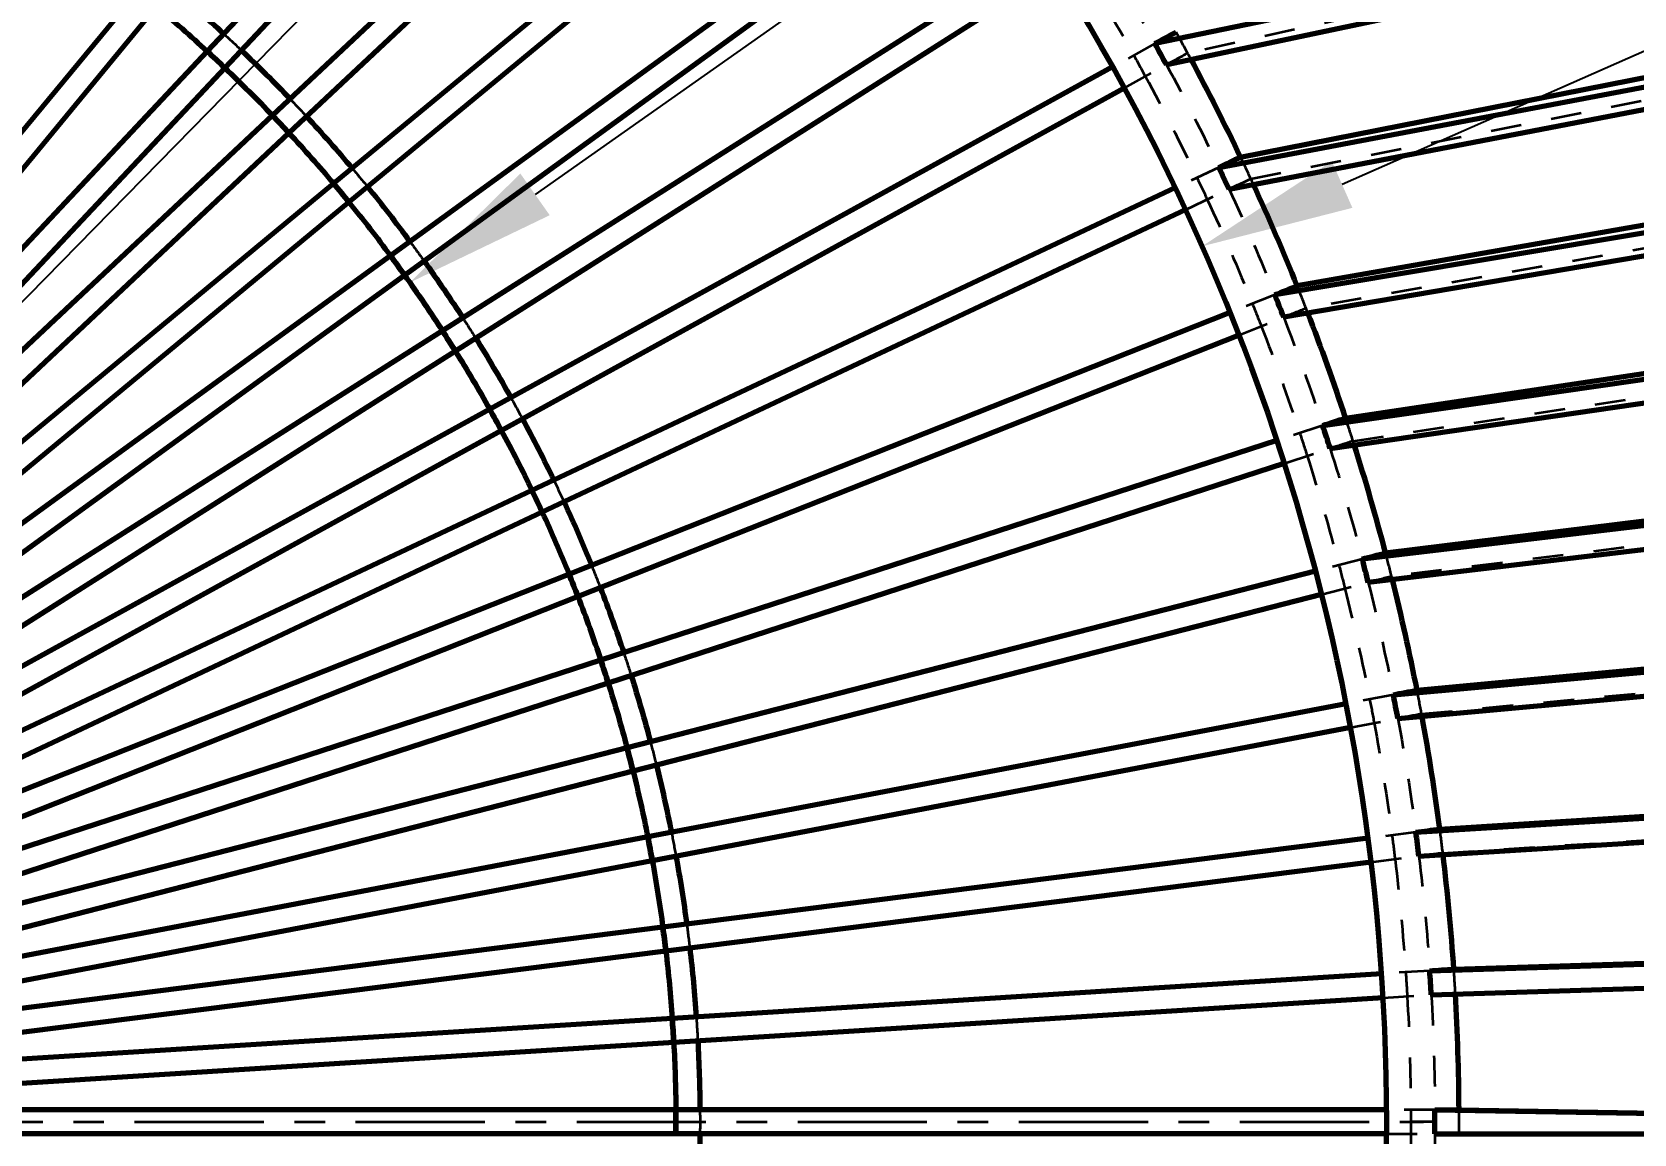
# Model space of a CAD drawing. Header units: inches. Extents: x -0.1 to 57.6, y -5.7 to 33.1.
# Drawn here: x 16.18 to 21.41, y 5.96 to 9.56 of the extents above; entities that cross this region are included whole.
import ezdxf

# ---------------------------------------------------------------- set-up
doc = ezdxf.new("R2010")
doc.units = ezdxf.units.IN
doc.header["$LTSCALE"] = 0.75
doc.header["$MEASUREMENT"] = 0
doc.linetypes.add('CENTER2', pattern=[1.125, 0.75, -0.125, 0.125, -0.125])
doc.linetypes.add('HIDDEN2', pattern=[0.1875, 0.125, -0.0625])
for name, color, linetype, lineweight in [('FD_Dimensions', 7, 'Continuous', 35), ('Hidden', 7, 'HIDDEN2', 35), ('Smart Centers', 7, 'CENTER2', 35), ('Visible', 7, 'Continuous', 70)]:
    doc.layers.add(name, color=color, linetype=linetype, lineweight=lineweight)
doc.styles.get("Standard").update_dxf_attribs({"font": 'arial.ttf'})
doc.dimstyles.new('Dim-Standard', dxfattribs={"dimtxt": 0.5, "dimasz": 0.5, "dimexe": 0.3, "dimexo": 0.07, "dimgap": 0.2, "dimtad": 0, "dimtih": 1, "dimtoh": 1, "dimlfac": 0.083333, "dimzin": 12, "dimdsep": 46, "dimtxsty": 'Standard', "dimcen": 0, "dimazin": 3, "dimtp": 0.01, "dimtm": 0.01, "dimtfac": 1, "dimtofl": 0, "dimtmove": 0, "dimatfit": 3, "dimfxl": 1, "dimtolj": 1, "dimtzin": 12, "dimarcsym": 1})

# ---------------------------------------------------------------- blocks, each defined once
blk = doc.blocks.new('*U10')
at = {"layer": 'Smart Centers', "color": 0, "ltscale": 0.75, "transparency": 16777216}
blk.add_line((0.1055, 0), (7.2019, 0), dxfattribs=at)
blk = doc.blocks.new('*D32')
at = {"layer": 'Defpoints', "color": 0, "transparency": 16777216}
for p in [(23.1603, 15.7692), (3.8815, 5.9998), (23.1603, 5.9998)]:
    blk.add_point(p, dxfattribs=at)
at = {"layer": 'FD_Dimensions', "color": 0, "lineweight": -2, "transparency": 16777216}
for p, q in [((3.8815, 6.0698), (3.8815, 16.0692)), ((23.1603, 6.0698), (23.1603, 16.0692)), ((4.3815, 15.7692), (12.9655, 15.7692)), ((22.6603, 15.7692), (14.0763, 15.7692))]:
    blk.add_line(p, q, dxfattribs=at)
at = {"layer": 'FD_Dimensions', "color": 0, "transparency": 16777216}
for points in [[(4.3815, 15.8525), (4.3815, 15.6859), (3.8815, 15.7692)], [(22.6603, 15.8525), (22.6603, 15.6859), (23.1603, 15.7692)]]:
    blk.add_solid(points, dxfattribs=at)
at = {"layer": 'FD_Dimensions', "color": 0, "transparency": 16777216, "insert": (13.5209, 15.7692), "char_height": 0.5, "attachment_point": 5}
blk.add_mtext('\\A1;32', dxfattribs=at)
blk = doc.blocks.new('*D34')
at = {"layer": 'Defpoints', "color": 0, "transparency": 16777216}
for p in [(14.2015, 6.9399), (12.8403, 5.0597)]:
    blk.add_point(p, dxfattribs=at)
at = {"layer": 'FD_Dimensions', "color": 0, "lineweight": -2, "transparency": 16777216}
for p, q in [((19.0499, 13.6369), (14.4947, 7.3449)), ((20.0364, 13.6369), (19.0499, 13.6369))]:
    blk.add_line(p, q, dxfattribs=at)
blk.add_arc((13.5209, 5.9998), 1.1606, 39.2871, 149.4005, dxfattribs=at)
at = {"layer": 'FD_Dimensions', "color": 0, "transparency": 16777216}
blk.add_solid([(14.4272, 7.3938), (14.5622, 7.296), (14.2015, 6.9399)], dxfattribs=at)
at = {"layer": 'FD_Dimensions', "color": 0, "transparency": 16777216, "insert": (20.6713, 13.6369), "char_height": 0.5, "attachment_point": 5}
blk.add_mtext('\\A1;%%C4', dxfattribs=at)
blk = doc.blocks.new('*D35')
at = {"layer": 'Defpoints', "color": 0, "transparency": 16777216}
for p in [(15.1733, 7.6856), (11.8685, 4.3139)]:
    blk.add_point(p, dxfattribs=at)
at = {"layer": 'FD_Dimensions', "color": 0, "lineweight": -2, "transparency": 16777216}
for p, q in [((19.7959, 12.4016), (15.5233, 8.0427)), ((20.7809, 12.4016), (19.7959, 12.4016))]:
    blk.add_line(p, q, dxfattribs=at)
at = {"layer": 'FD_Dimensions', "color": 0, "transparency": 16777216}
blk.add_solid([(15.4638, 8.101), (15.5828, 7.9844), (15.1733, 7.6856)], dxfattribs=at)
at = {"layer": 'FD_Dimensions', "color": 0, "transparency": 16777216, "insert": (21.4172, 12.4016), "char_height": 0.5, "attachment_point": 5}
blk.add_mtext('\\A1;%%C8', dxfattribs=at)
blk = doc.blocks.new('*D36')
at = {"layer": 'Defpoints', "color": 0, "transparency": 16777216}
for p in [(17.4127, 8.7415), (9.6291, 3.258)]:
    blk.add_point(p, dxfattribs=at)
at = {"layer": 'FD_Dimensions', "color": 0, "lineweight": -2, "transparency": 16777216}
for p, q in [((21.135, 11.3638), (17.8215, 9.0295)), ((22.1206, 11.3638), (21.135, 11.3638))]:
    blk.add_line(p, q, dxfattribs=at)
blk.add_arc((13.5209, 5.9998), 4.7606, 32.7686, 38.7749, dxfattribs=at)
at = {"layer": 'FD_Dimensions', "color": 0, "transparency": 16777216}
blk.add_solid([(17.7735, 9.0976), (17.8695, 8.9614), (17.4127, 8.7415)], dxfattribs=at)
at = {"layer": 'FD_Dimensions', "color": 0, "transparency": 16777216, "insert": (22.9506, 11.3638), "char_height": 0.5, "attachment_point": 5}
blk.add_mtext('\\A1;%%C16', dxfattribs=at)
blk = doc.blocks.new('*D37')
at = {"layer": 'Defpoints', "color": 0, "transparency": 16777216}
for p in [(19.9996, 8.8598), (7.0422, 3.1398)]:
    blk.add_point(p, dxfattribs=at)
at = {"layer": 'FD_Dimensions', "color": 0, "lineweight": -2, "transparency": 16777216}
for p, q in [((22.5086, 9.9674), (20.457, 9.0617)), ((23.4469, 9.9674), (22.5086, 9.9674))]:
    blk.add_line(p, q, dxfattribs=at)
blk.add_arc((13.5209, 5.9998), 7.0819, 21.39175, 59.43367, dxfattribs=at)
at = {"layer": 'FD_Dimensions', "color": 0, "transparency": 16777216}
blk.add_solid([(20.4234, 9.1379), (20.4907, 8.9855), (19.9996, 8.8598)], dxfattribs=at)
at = {"layer": 'FD_Dimensions', "color": 0, "transparency": 16777216, "insert": (24.276, 9.9674), "char_height": 0.5, "attachment_point": 5}
blk.add_mtext('\\A1;%%C24', dxfattribs=at)

msp = doc.modelspace()

# ---------------------------------------------------------------- linework, layer by layer
at = {"layer": 'Hidden', "extrusion": (3.63318e-29, 2.96671e-13, -1)}
for p, q in [((21.6695, 9.8677), (19.9527, 9.4908)), ((19.8458, 9.5218), (19.7077, 9.446)), ((19.8458, 9.5218), (19.7077, 9.446)), ((19.8458, 9.5218), (19.7077, 9.446)), ((19.8458, 9.5218), (19.7077, 9.446)), ((19.8458, 9.5218), (19.7077, 9.446)), ((19.8458, 9.5218), (19.8458, 9.5218)), ((19.8458, 9.5218), (19.8458, 9.5218)), ((19.8458, 9.5218), (19.8458, 9.5218)), ((19.8458, 9.5218), (19.8458, 9.5218)), ((19.8458, 9.5218), (19.8458, 9.5218)), ((19.7457, 9.3769), (19.8837, 9.4528)), ((19.7457, 9.3769), (19.8837, 9.4528)), ((19.7457, 9.3769), (19.8837, 9.4528)), ((19.7457, 9.3769), (19.8837, 9.4528)), ((19.7457, 9.3769), (19.8837, 9.4528)), ((19.8837, 9.4528), (19.8837, 9.4528)), ((19.8837, 9.4528), (19.8837, 9.4528)), ((19.8837, 9.4528), (19.8837, 9.4528)), ((19.8837, 9.4528), (19.8837, 9.4528)), ((19.8837, 9.4528), (19.8837, 9.4528)), ((20.1592, 9.08), (21.9975, 9.4472)), ((20.0544, 9.1177), (19.9119, 9.0507)), ((20.0544, 9.1177), (19.9119, 9.0507)), ((20.0544, 9.1177), (19.9119, 9.0507)), ((20.0544, 9.1177), (19.9119, 9.0507)), ((20.0544, 9.1177), (19.9119, 9.0507)), ((20.0544, 9.1177), (20.0544, 9.1177)), ((20.0544, 9.1177), (20.0544, 9.1177)), ((20.0544, 9.1177), (20.0544, 9.1177)), ((20.0544, 9.1177), (20.0544, 9.1177)), ((20.0544, 9.1177), (20.0544, 9.1177)), ((19.9455, 8.9794), (20.0879, 9.0465)), ((19.9455, 8.9794), (20.0879, 9.0465)), ((19.9455, 8.9794), (20.0879, 9.0465)), ((19.9455, 8.9794), (20.0879, 9.0465)), ((19.9455, 8.9794), (20.0879, 9.0465)), ((20.0879, 9.0465), (20.0879, 9.0465)), ((20.0879, 9.0465), (20.0879, 9.0465)), ((20.0879, 9.0465), (20.0879, 9.0465)), ((20.0879, 9.0465), (20.0879, 9.0465)), ((20.0879, 9.0465), (20.0879, 9.0465)), ((22.2922, 9.0026), (20.3395, 8.6571)), ((20.2373, 8.7013), (20.0909, 8.6434)), ((20.2373, 8.7013), (20.0909, 8.6434)), ((20.2373, 8.7013), (20.0909, 8.6434)), ((20.2373, 8.7013), (20.0909, 8.6434)), ((20.2373, 8.7013), (20.0909, 8.6434)), ((20.2373, 8.7013), (20.2373, 8.7013)), ((20.2373, 8.7013), (20.2373, 8.7013)), ((20.2373, 8.7013), (20.2373, 8.7013)), ((20.2373, 8.7013), (20.2373, 8.7013)), ((20.2373, 8.7013), (20.2373, 8.7013)), ((20.1199, 8.5701), (20.2663, 8.6281)), ((20.1199, 8.5701), (20.2663, 8.6281)), ((20.1199, 8.5701), (20.2663, 8.6281)), ((20.1199, 8.5701), (20.2663, 8.6281)), ((20.1199, 8.5701), (20.2663, 8.6281)), ((20.2663, 8.6281), (20.2663, 8.6281)), ((20.2663, 8.6281), (20.2663, 8.6281)), ((20.2663, 8.6281), (20.2663, 8.6281)), ((20.2663, 8.6281), (20.2663, 8.6281)), ((20.2663, 8.6281), (20.2663, 8.6281)), ((20.4929, 8.2237), (22.5499, 8.5353)), ((20.3937, 8.2743), (20.2439, 8.2256)), ((20.3937, 8.2743), (20.2439, 8.2256)), ((20.3937, 8.2743), (20.2439, 8.2256)), ((20.3937, 8.2743), (20.2439, 8.2256)), ((20.3937, 8.2743), (20.2439, 8.2256)), ((20.3937, 8.2743), (20.3937, 8.2743)), ((20.3937, 8.2743), (20.3937, 8.2743)), ((20.3937, 8.2743), (20.3937, 8.2743)), ((20.3937, 8.2743), (20.3937, 8.2743)), ((20.3937, 8.2743), (20.3937, 8.2743)), ((20.2682, 8.1507), (20.418, 8.1994)), ((20.2682, 8.1507), (20.418, 8.1994)), ((20.2682, 8.1507), (20.418, 8.1994)), ((20.2682, 8.1507), (20.418, 8.1994)), ((20.2682, 8.1507), (20.418, 8.1994)), ((20.418, 8.1994), (20.418, 8.1994)), ((20.418, 8.1994), (20.418, 8.1994)), ((20.418, 8.1994), (20.418, 8.1994)), ((20.418, 8.1994), (20.418, 8.1994)), ((20.418, 8.1994), (20.418, 8.1994)), ((22.7667, 8.0476), (20.6188, 7.7816)), ((20.5229, 7.8382), (20.3704, 7.7991)), ((20.5229, 7.8382), (20.3704, 7.7991)), ((20.5229, 7.8382), (20.3704, 7.7991)), ((20.5229, 7.8382), (20.3704, 7.7991)), ((20.5229, 7.8382), (20.3704, 7.7991)), ((20.5229, 7.8382), (20.5229, 7.8382)), ((20.5229, 7.8382), (20.5229, 7.8382)), ((20.5229, 7.8382), (20.5229, 7.8382)), ((20.5229, 7.8382), (20.5229, 7.8382)), ((20.5229, 7.8382), (20.5229, 7.8382)), ((20.39, 7.7228), (20.5425, 7.762)), ((20.39, 7.7228), (20.5425, 7.762)), ((20.39, 7.7228), (20.5425, 7.762)), ((20.39, 7.7228), (20.5425, 7.762)), ((20.39, 7.7228), (20.5425, 7.762)), ((20.5425, 7.762), (20.5425, 7.762)), ((20.5425, 7.762), (20.5425, 7.762)), ((20.5425, 7.762), (20.5425, 7.762)), ((20.5425, 7.762), (20.5425, 7.762)), ((20.5425, 7.762), (20.5425, 7.762)), ((20.7167, 7.3324), (22.939, 7.5423)), ((20.6246, 7.395), (20.4699, 7.3654)), ((20.6246, 7.395), (20.4699, 7.3654)), ((20.6246, 7.395), (20.4699, 7.3654)), ((20.6246, 7.395), (20.4699, 7.3654)), ((20.6246, 7.395), (20.4699, 7.3654)), ((20.6246, 7.395), (20.6246, 7.395)), ((20.6246, 7.395), (20.6246, 7.395)), ((20.6246, 7.395), (20.6246, 7.395)), ((20.6246, 7.395), (20.6246, 7.395)), ((20.6246, 7.395), (20.6246, 7.395)), ((20.4846, 7.2881), (20.6393, 7.3176)), ((20.4846, 7.2881), (20.6393, 7.3176)), ((20.4846, 7.2881), (20.6393, 7.3176)), ((20.4846, 7.2881), (20.6393, 7.3176)), ((20.4846, 7.2881), (20.6393, 7.3176)), ((20.6393, 7.3176), (20.6393, 7.3176)), ((20.6393, 7.3176), (20.6393, 7.3176)), ((20.6393, 7.3176), (20.6393, 7.3176)), ((20.6393, 7.3176), (20.6393, 7.3176)), ((20.6393, 7.3176), (20.6393, 7.3176)), ((20.7861, 6.8779), (23.0635, 7.023)), ((20.6981, 6.9462), (20.5419, 6.9264)), ((20.6981, 6.9462), (20.5419, 6.9264)), ((20.6981, 6.9462), (20.5419, 6.9264)), ((20.6981, 6.9462), (20.5419, 6.9264)), ((20.6981, 6.9462), (20.5419, 6.9264)), ((20.6981, 6.9462), (20.6981, 6.9462)), ((20.6981, 6.9462), (20.6981, 6.9462)), ((20.6981, 6.9462), (20.6981, 6.9462)), ((20.6981, 6.9462), (20.6981, 6.9462)), ((20.6981, 6.9462), (20.6981, 6.9462)), ((20.5518, 6.8483), (20.708, 6.868)), ((20.5518, 6.8483), (20.708, 6.868)), ((20.5518, 6.8483), (20.708, 6.868)), ((20.5518, 6.8483), (20.708, 6.868)), ((20.5518, 6.8483), (20.708, 6.868)), ((20.708, 6.868), (20.708, 6.868)), ((20.708, 6.868), (20.708, 6.868)), ((20.708, 6.868), (20.708, 6.868)), ((20.708, 6.868), (20.708, 6.868)), ((20.708, 6.868), (20.708, 6.868)), ((20.7434, 6.4936), (20.5862, 6.4837)), ((20.7434, 6.4936), (20.5862, 6.4837)), ((20.7434, 6.4936), (20.5862, 6.4837)), ((20.7434, 6.4936), (20.5862, 6.4837)), ((20.7434, 6.4936), (20.5862, 6.4837)), ((20.7434, 6.4936), (20.7434, 6.4936)), ((20.7434, 6.4936), (20.7434, 6.4936)), ((20.7434, 6.4936), (20.7434, 6.4936)), ((20.7434, 6.4936), (20.7434, 6.4936)), ((20.7434, 6.4936), (20.7434, 6.4936)), ((20.8269, 6.42), (23.1378, 6.4941)), ((20.5912, 6.4052), (20.7484, 6.415)), ((20.5912, 6.4052), (20.7484, 6.415)), ((20.5912, 6.4052), (20.7484, 6.415)), ((20.5912, 6.4052), (20.7484, 6.415)), ((20.5912, 6.4052), (20.7484, 6.415)), ((20.7602, 6.0391), (20.6027, 6.0391)), ((20.7602, 6.0391), (20.6027, 6.0391)), ((20.7602, 6.0391), (20.6027, 6.0391)), ((20.7602, 6.0391), (20.6027, 6.0391)), ((20.7602, 6.0391), (20.6027, 6.0391)), ((20.7603, 5.9998), (20.6815, 5.9998)), ((20.7603, 5.9998), (20.6815, 5.9998)), ((20.6027, 5.9604), (20.7602, 5.9604)), ((20.6027, 5.9604), (20.7602, 5.9604)), ((20.6027, 5.9604), (20.7602, 5.9604)), ((20.6027, 5.9604), (20.7602, 5.9604)), ((20.6027, 5.9604), (20.7602, 5.9604))]:
    msp.add_line(p, q, dxfattribs=at)
for radius, start, end in [(7.2394, 147.91159, 150.88841), (7.1606, 147.91502, 150.88498), (4.8394, 132.7339, 133.6661), (4.8394, 132.7339, 133.6661), (7.2394, 150.88841, 151.51159), (7.1606, 150.88498, 151.51502), (7.1606, 150.88498, 151.51502), (7.1606, 150.88498, 151.51502), (7.1606, 150.88498, 151.51502), (7.1606, 150.88498, 151.51502), (7.2394, 151.51159, 154.48841), (7.1606, 151.51502, 154.48498), (4.8394, 136.3339, 137.2661), (4.8394, 136.3339, 137.2661), (4.8394, 139.9339, 140.8661), (4.8394, 139.9339, 140.8661), (7.2394, 154.48841, 155.11159), (7.1606, 154.48498, 155.11502), (7.1606, 154.48498, 155.11502), (7.1606, 154.48498, 155.11502), (7.1606, 154.48498, 155.11502), (7.1606, 154.48498, 155.11502), (7.1606, 155.11502, 158.08498), (7.2394, 155.11159, 158.08841), (4.8394, 143.5339, 144.4661), (4.8394, 143.5339, 144.4661), (7.2394, 158.08841, 158.71159), (7.1606, 158.08498, 158.71502), (7.1606, 158.08498, 158.71502), (7.1606, 158.08498, 158.71502), (7.1606, 158.08498, 158.71502), (7.1606, 158.08498, 158.71502), (4.8394, 147.1339, 148.0661), (4.8394, 147.1339, 148.0661), (7.1606, 158.71502, 161.68498), (7.2394, 158.71159, 161.68841), (4.8394, 150.7339, 151.6661), (4.8394, 150.7339, 151.6661), (7.2394, 161.68841, 162.31159), (7.1606, 161.68498, 162.31502), (7.1606, 161.68498, 162.31502), (7.1606, 161.68498, 162.31502), (7.1606, 161.68498, 162.31502), (7.1606, 161.68498, 162.31502), (7.1606, 162.31502, 165.28498), (7.2394, 162.31159, 165.28841), (4.8394, 154.3339, 155.2661), (4.8394, 154.3339, 155.2661), (4.8394, 157.9339, 158.8661), (4.8394, 157.9339, 158.8661), (7.1606, 165.28498, 165.91502), (7.1606, 165.28498, 165.91502), (7.1606, 165.28498, 165.91502), (7.1606, 165.28498, 165.91502), (7.1606, 165.28498, 165.91502), (7.2394, 165.28841, 165.91159), (7.1606, 165.91502, 168.88498), (7.2394, 165.91159, 168.88841), (4.8394, 161.5339, 162.4661), (4.8394, 161.5339, 162.4661), (7.1606, 168.88498, 169.51502), (7.1606, 168.88498, 169.51502), (7.1606, 168.88498, 169.51502), (7.1606, 168.88498, 169.51502), (7.1606, 168.88498, 169.51502), (7.2394, 168.88841, 169.51159), (7.1606, 169.51502, 172.48498), (7.2394, 169.51159, 172.48841), (4.8394, 165.1339, 166.0661), (4.8394, 165.1339, 166.0661), (4.8394, 168.7339, 169.6661), (4.8394, 168.7339, 169.6661), (7.1606, 172.48498, 173.11502), (7.1606, 172.48498, 173.11502), (7.1606, 172.48498, 173.11502), (7.1606, 172.48498, 173.11502), (7.1606, 172.48498, 173.11502), (7.2394, 172.48841, 173.11159), (7.1606, 173.11502, 176.08498), (7.2394, 173.11159, 176.08841), (4.8394, 172.3339, 173.2661), (4.8394, 172.3339, 173.2661), (7.1606, 176.08498, 176.71502), (7.1606, 176.08498, 176.71502), (7.1606, 176.08498, 176.71502), (7.1606, 176.08498, 176.71502), (7.1606, 176.08498, 176.71502), (7.2394, 176.08841, 176.71159), (7.1606, 176.71502, 179.68498), (7.2394, 176.71159, 179.68841), (4.8394, 175.9339, 176.8661), (4.8394, 175.9339, 176.8661), (4.8394, 179.5339, 180.4661), (4.8394, 179.5339, 180.4661), (7.1606, 179.68498, 180.31502), (7.1606, 179.68498, 180), (7.1606, 179.68498, 180), (7.1606, 179.68498, 180.31502), (7.1606, 179.68498, 180.31502), (7.2394, 179.68841, 180), (7.1606, 180, 180.31502), (7.1606, 180, 180.31502), (7.2394, 180, 180.31159), (7.1606, 180.31502, 183.28498), (7.2394, 180.31159, 183.28841)]:
    msp.add_arc((-13.5209, 5.9998), radius, start, end, dxfattribs=at)
at = {"layer": 'Hidden'}
for radius, start, end in [(7.2394, 28.48841, 29.11159), (7.2394, 28.48841, 29.11159), (7.2394, 28.48841, 29.11159), (7.2394, 28.48841, 29.11159), (7.3181, 28.49176, 29.10824), (7.3181, 28.30491, 28.49176), (7.2394, 24.88841, 25.51159), (7.2394, 24.88841, 25.51159), (7.2394, 24.88841, 25.51159), (7.2394, 24.88841, 25.51159), (7.3181, 24.89176, 25.50824), (7.3181, 24.73449, 24.89176), (7.2394, 21.28841, 21.91159), (7.2394, 21.28841, 21.91159), (7.2394, 21.28841, 21.91159), (7.2394, 21.28841, 21.91159), (7.3181, 21.29176, 21.90824), (7.3181, 21.1615, 21.29176), (7.2394, 17.68841, 18.31159), (7.2394, 17.68841, 18.31159), (7.2394, 17.68841, 18.31159), (7.2394, 17.68841, 18.31159), (7.3181, 17.69176, 18.30824), (7.3181, 17.58638, 17.69176), (7.3181, 14.09176, 14.70824), (7.2394, 14.08841, 14.71159), (7.2394, 14.08841, 14.71159), (7.2394, 14.08841, 14.71159), (7.2394, 14.08841, 14.71159), (7.3181, 14.00952, 14.09176), (7.2394, 10.48841, 11.11159), (7.2394, 10.48841, 11.11159), (7.2394, 10.48841, 11.11159), (7.2394, 10.48841, 11.11159), (7.3181, 10.49176, 11.10824), (7.3181, 10.43128, 10.49176), (7.2394, 6.88841, 7.51159), (7.2394, 6.88841, 7.51159), (7.2394, 6.88841, 7.51159), (7.2394, 6.88841, 7.51159), (7.3181, 6.89176, 7.50824), (7.3181, 6.852, 6.89176), (7.2394, 3.28841, 3.91159), (7.2394, 3.28841, 3.91159), (7.2394, 3.28841, 3.91159), (7.2394, 3.28841, 3.91159), (7.3181, 3.29176, 3.90824), (7.3181, 3.27204, 3.29176), (7.2394, 359.68841, 0.31159), (7.2394, 0, 0.31159), (7.2394, 359.68841, 0.31159), (7.2394, 359.68841, 0.31159), (7.3181, 359.69176, 0.30824), (7.2394, 359.68841, 0)]:
    msp.add_arc((13.5209, 5.9998), radius, start, end, dxfattribs=at)
for points in [[(19.9527, 9.4908), (19.9297, 9.4781), (19.9067, 9.4655), (19.8837, 9.4528)], [(20.1592, 9.08), (20.1354, 9.0688), (20.1117, 9.0577), (20.0879, 9.0465)], [(20.3395, 8.6571), (20.3151, 8.6474), (20.2907, 8.6378), (20.2663, 8.6281)], [(20.4929, 8.2237), (20.4679, 8.2156), (20.443, 8.2075), (20.418, 8.1994)], [(20.6188, 7.7816), (20.5934, 7.775), (20.5679, 7.7685), (20.5425, 7.762)], [(20.7167, 7.3324), (20.6909, 7.3274), (20.6651, 7.3225), (20.6393, 7.3176)], [(20.7861, 6.8779), (20.7601, 6.8746), (20.7341, 6.8713), (20.708, 6.868)], [(20.8269, 6.42), (20.8007, 6.4183), (20.7745, 6.4167), (20.7484, 6.415)]]:
    msp.add_open_spline(points, degree=3, dxfattribs=at)
at = {"layer": 'Visible', "extrusion": (3.63318e-29, 2.96671e-13, -1)}
for p, q in [((18.34, 11.1891), (16.751, 9.497)), ((18.34, 11.1891), (16.751, 9.497)), ((18.3974, 11.1352), (16.8084, 9.4431)), ((18.3974, 11.1352), (16.8084, 9.4431)), ((18.6563, 10.8763), (16.9642, 9.2872)), ((18.6563, 10.8763), (16.9642, 9.2872)), ((18.7103, 10.8189), (17.0181, 9.2298)), ((18.7103, 10.8189), (17.0181, 9.2298)), ((18.9524, 10.5442), (17.1638, 9.0645)), ((18.9524, 10.5442), (17.1638, 9.0645)), ((19.0026, 10.4835), (17.214, 9.0039)), ((19.0026, 10.4835), (17.214, 9.0039)), ((19.227, 10.1942), (17.3491, 8.8298)), ((19.227, 10.1942), (17.3491, 8.8298)), ((19.2733, 10.1305), (17.3953, 8.7661)), ((19.2733, 10.1305), (17.3953, 8.7661)), ((21.5585, 9.8767), (19.8458, 9.5218)), ((19.4792, 9.8276), (17.5192, 8.5838)), ((19.4792, 9.8276), (17.5192, 8.5838)), ((21.6095, 9.8167), (19.8837, 9.4528)), ((19.5213, 9.7611), (17.5614, 8.5173)), ((19.5213, 9.7611), (17.5614, 8.5173)), ((16.525, 9.6929), (14.9951, 7.8435)), ((16.5857, 9.6427), (15.0558, 7.7933)), ((16.751, 9.497), (15.1079, 7.7473)), ((20.1257, 9.1513), (21.8656, 9.494)), ((16.8084, 9.4431), (15.1653, 7.6934)), ((19.7077, 9.446), (17.6736, 8.3276)), ((19.7077, 9.446), (17.6736, 8.3276)), ((20.0544, 9.1177), (21.8875, 9.4644)), ((19.7457, 9.3769), (17.7115, 8.2586)), ((19.7457, 9.3769), (17.7115, 8.2586)), ((20.0879, 9.0465), (21.9339, 9.4008)), ((16.9642, 9.2872), (15.2145, 7.6442)), ((17.0181, 9.2298), (15.2684, 7.5868)), ((17.1638, 9.0645), (15.3145, 7.5346)), ((19.9119, 9.0507), (17.8115, 8.0623)), ((19.9119, 9.0507), (17.8115, 8.0623)), ((22.1673, 9.055), (20.3105, 8.7303)), ((17.214, 9.0039), (15.3646, 7.474)), ((22.1839, 9.0284), (20.2373, 8.7013)), ((19.9455, 8.9794), (17.8451, 7.9911)), ((19.9455, 8.9794), (17.8451, 7.9911)), ((22.2252, 8.9613), (20.2663, 8.6281)), ((17.3491, 8.8298), (15.4073, 7.419)), ((17.3953, 8.7661), (15.4536, 7.3553)), ((20.0909, 8.6434), (17.9326, 7.7888)), ((20.0909, 8.6434), (17.9326, 7.7888)), ((17.5192, 8.5838), (15.4927, 7.2977)), ((20.4686, 8.2986), (22.4322, 8.5932)), ((20.1199, 8.5701), (17.9616, 7.7156)), ((20.1199, 8.5701), (17.9616, 7.7156)), ((20.3937, 8.2743), (22.4441, 8.5701)), ((17.5614, 8.5173), (15.5349, 7.2312)), ((20.418, 8.1994), (22.4797, 8.4998)), ((17.6736, 8.3276), (15.5703, 7.1714)), ((17.7115, 8.2586), (15.6082, 7.1024)), ((20.2439, 8.2256), (18.0362, 7.5083)), ((20.2439, 8.2256), (18.0362, 7.5083)), ((20.2682, 8.1507), (18.0605, 7.4334)), ((20.2682, 8.1507), (18.0605, 7.4334)), ((22.6565, 8.1107), (20.5992, 7.8578)), ((17.8115, 8.0623), (15.6398, 7.0404)), ((22.6644, 8.0914), (20.5229, 7.8382)), ((22.6936, 8.0183), (20.5425, 7.762)), ((17.8451, 7.9911), (15.6733, 6.9691)), ((20.3704, 7.7991), (18.122, 7.2218)), ((20.3704, 7.7991), (18.122, 7.2218)), ((17.9326, 7.7888), (15.701, 6.9053)), ((17.9616, 7.7156), (15.7299, 6.8321)), ((20.39, 7.7228), (18.1416, 7.1455)), ((20.39, 7.7228), (18.1416, 7.1455)), ((20.6246, 7.395), (22.8411, 7.5952)), ((20.7019, 7.4097), (22.8365, 7.6102)), ((18.0362, 7.5083), (15.7535, 6.7666)), ((20.6393, 7.3176), (22.8635, 7.5198)), ((18.0605, 7.4334), (15.7779, 6.6917)), ((20.4699, 7.3654), (18.1897, 6.9305)), ((20.4699, 7.3654), (18.1897, 6.9305)), ((20.4846, 7.2881), (18.2044, 6.8531)), ((20.4846, 7.2881), (18.2044, 6.8531)), ((18.122, 7.2218), (15.7973, 6.6249)), ((18.1416, 7.1455), (15.8168, 6.5486)), ((20.6981, 6.9462), (22.9711, 7.085)), ((20.7763, 6.956), (22.969, 7.0952)), ((20.708, 6.868), (22.9863, 7.0077)), ((18.1897, 6.9305), (15.832, 6.4807)), ((20.5419, 6.9264), (18.2389, 6.6355)), ((20.5419, 6.9264), (18.2389, 6.6355)), ((18.2044, 6.8531), (15.8468, 6.4034)), ((20.5518, 6.8483), (18.2488, 6.5574)), ((20.5518, 6.8483), (18.2488, 6.5574)), ((18.2389, 6.6355), (15.8577, 6.3347)), ((18.2488, 6.5574), (15.8675, 6.2565)), ((20.7434, 6.4936), (23.0517, 6.5647)), ((20.822, 6.4986), (23.0512, 6.5699)), ((20.5862, 6.4837), (18.2695, 6.338)), ((20.5862, 6.4837), (18.2695, 6.338)), ((20.7484, 6.415), (23.0594, 6.4864)), ((20.5912, 6.4052), (18.2744, 6.2594)), ((20.5912, 6.4052), (18.2744, 6.2594)), ((20.7484, 6.415), (20.7484, 6.415)), ((20.7484, 6.415), (20.7484, 6.415)), ((20.7484, 6.415), (20.7484, 6.415)), ((20.7484, 6.415), (20.7484, 6.415)), ((20.7484, 6.415), (20.7484, 6.415)), ((18.2695, 6.338), (15.8741, 6.1873)), ((18.2744, 6.2594), (15.879, 6.1087)), ((18.2814, 6.0391), (15.8812, 6.0391)), ((20.6027, 6.0391), (18.2814, 6.0391)), ((20.6027, 6.0391), (18.2814, 6.0391)), ((20.7602, 6.0391), (20.8389, 6.0391)), ((20.7602, 6.0391), (23.0815, 5.9998)), ((20.8389, 6.0391), (23.0815, 6.0011)), ((18.2814, 5.9604), (15.8812, 5.9604)), ((20.6027, 5.9604), (18.2814, 5.9604)), ((20.6027, 5.9604), (18.2814, 5.9604)), ((20.7602, 5.9604), (23.0814, 5.9604))]:
    msp.add_line(p, q, dxfattribs=at)
at = {"layer": 'Visible'}
for radius, start, end in [(7.0819, 240, 120), (4.7606, 46.3262, 47.2738), (7.3181, 25.50824, 28.30491), (4.7606, 42.7262, 43.6738), (4.7606, 39.1262, 40.0738), (7.3181, 21.90824, 24.73449), (4.7606, 35.5262, 36.4738), (7.3181, 18.30824, 21.1615), (4.7606, 31.9262, 32.8738), (4.7606, 28.3262, 29.2738), (7.3181, 14.70824, 17.58638), (4.7606, 24.7262, 25.6738), (4.7606, 21.1262, 22.0738), (7.3181, 11.10824, 14.00952), (4.7606, 17.5262, 18.4738), (7.3181, 7.50824, 10.43128), (4.7606, 13.9262, 14.8738), (4.7606, 10.3262, 11.2738), (7.3181, 3.90824, 6.852), (4.7606, 6.7262, 7.6738), (7.3181, 0.30824, 3.27204), (4.7606, 3.1262, 4.0738), (4.7606, 359.5262, 0.4738)]:
    msp.add_arc((13.5209, 5.9998), radius, start, end, dxfattribs=at)
at = {"layer": 'Visible', "extrusion": (3.63318e-29, 2.96671e-13, -1)}
for radius, start, end in [(4.8394, 130.0661, 132.7339), (4.7606, 130.0738, 132.7262), (4.7606, 132.7262, 133.6738), (4.8394, 133.6661, 136.3339), (4.7606, 133.6738, 136.3262), (4.7606, 136.3262, 137.2738), (4.8394, 137.2661, 139.9339), (4.7606, 137.2738, 139.9262), (4.7606, 139.9262, 140.8738), (4.8394, 140.8661, 143.5339), (4.7606, 140.8738, 143.5262), (4.7606, 143.5262, 144.4738), (4.8394, 144.4661, 147.1339), (4.7606, 144.4738, 147.1262), (4.7606, 147.1262, 148.0738), (4.8394, 148.0661, 150.7339), (4.7606, 148.0738, 150.7262), (4.7606, 150.7262, 151.6738), (4.8394, 151.6661, 154.3339), (4.7606, 151.6738, 154.3262), (4.7606, 154.3262, 155.2738), (4.8394, 155.2661, 157.9339), (4.7606, 155.2738, 157.9262), (4.7606, 157.9262, 158.8738), (4.8394, 158.8661, 161.5339), (4.7606, 158.8738, 161.5262), (4.7606, 161.5262, 162.4738), (4.7606, 162.4738, 165.1262), (4.8394, 162.4661, 165.1339), (4.7606, 165.1262, 166.0738), (4.7606, 166.0738, 168.7262), (4.8394, 166.0661, 168.7339), (4.7606, 168.7262, 169.6738), (4.7606, 169.6738, 172.3262), (4.8394, 169.6661, 172.3339), (4.7606, 172.3262, 173.2738), (4.7606, 173.2738, 175.9262), (4.8394, 173.2661, 175.9339), (4.7606, 175.9262, 176.8738), (4.7606, 176.8738, 179.5262), (4.8394, 176.8661, 179.5339), (4.7606, 179.5262, 180.4738), (4.8394, 180.4661, 183.1339)]:
    msp.add_arc((-13.5209, 5.9998), radius, start, end, dxfattribs=at)
at = {"layer": 'Visible'}
for points, knots in [([(13.5209, 13.2391), (13.7766, 13.2391), (14.0322, 13.2315), (14.2871, 13.2162), (14.6001, 13.1975), (14.912, 13.1673), (15.2211, 13.1257), (15.5099, 13.0868), (15.7964, 13.0381), (16.0793, 12.9796), (16.3437, 12.925), (16.6049, 12.8618), (16.8622, 12.7905), (17.337, 12.6587), (17.7981, 12.4988), (18.2396, 12.3127), (18.6239, 12.1507), (18.9934, 11.9689), (19.3446, 11.769), (19.6503, 11.5949), (19.9422, 11.4071), (20.2182, 11.2069), (20.4584, 11.0327), (20.6866, 10.849), (20.9015, 10.6569), (21.0885, 10.4897), (21.2655, 10.3162), (21.4317, 10.1369), (21.7174, 9.8287), (21.9713, 9.5036), (22.1901, 9.1656), (22.3528, 8.9142), (22.4962, 8.6556), (22.6192, 8.3916), (22.7107, 8.1953), (22.7909, 7.9959), (22.8595, 7.7943), (22.9605, 7.498), (23.0364, 7.1968), (23.0866, 6.8932), (23.1357, 6.597), (23.1603, 6.2984), (23.1603, 5.9998)], [4.712389, 4.712389, 4.712389, 4.712389, 4.79204, 4.79204, 4.79204, 4.889875, 4.889875, 4.889875, 4.98129, 4.98129, 4.98129, 5.066707, 5.066707, 5.066707, 5.224407, 5.224407, 5.224407, 5.361663, 5.361663, 5.361663, 5.481126, 5.481126, 5.481126, 5.585103, 5.585103, 5.585103, 5.6756, 5.6756, 5.6756, 5.831229, 5.831229, 5.831229, 5.946995, 5.946995, 5.946995, 6.033109, 6.033109, 6.033109, 6.159674, 6.159674, 6.159674, 6.283185, 6.283185, 6.283185, 6.283185]), ([(13.5209, 13.1604), (13.775, 13.1604), (14.0291, 13.1528), (14.2824, 13.1376), (14.5935, 13.119), (14.9034, 13.089), (15.2106, 13.0477), (15.4976, 13.009), (15.7823, 12.9606), (16.0634, 12.9025), (16.326, 12.8482), (16.5856, 12.7855), (16.8411, 12.7146), (17.3128, 12.5837), (17.7707, 12.4249), (18.209, 12.2402), (18.5905, 12.0793), (18.9572, 11.8989), (19.3057, 11.7005), (19.6089, 11.5279), (19.8984, 11.3416), (20.172, 11.1432), (20.4101, 10.9705), (20.6362, 10.7885), (20.849, 10.5982), (21.0342, 10.4326), (21.2094, 10.2608), (21.3739, 10.0834), (21.5171, 9.929), (21.6521, 9.7704), (21.7785, 9.6081), (21.996, 9.329), (22.1881, 9.0389), (22.3532, 8.7405), (22.4761, 8.5185), (22.5839, 8.2919), (22.6763, 8.0619), (22.8121, 7.7239), (22.9144, 7.3784), (22.9822, 7.0292), (23.0483, 6.6884), (23.0815, 6.3441), (23.0815, 5.9998)], [4.712389, 4.712389, 4.712389, 4.712389, 4.79204, 4.79204, 4.79204, 4.889875, 4.889875, 4.889875, 4.98129, 4.98129, 4.98129, 5.066707, 5.066707, 5.066707, 5.224407, 5.224407, 5.224407, 5.361663, 5.361663, 5.361663, 5.481126, 5.481126, 5.481126, 5.585103, 5.585103, 5.585103, 5.6756, 5.6756, 5.6756, 5.754365, 5.754365, 5.754365, 5.889819, 5.889819, 5.889819, 5.990578, 5.990578, 5.990578, 6.138669, 6.138669, 6.138669, 6.283185, 6.283185, 6.283185, 6.283185]), ([(23.1603, 5.9998), (23.1603, 5.7476), (23.1427, 5.4954), (23.1077, 5.2446), (23.0739, 5.0021), (23.0237, 4.761), (22.9575, 4.5223), (22.8935, 4.2916), (22.8145, 4.0633), (22.7208, 3.8385), (22.6303, 3.6211), (22.5262, 3.407), (22.4088, 3.197), (22.2954, 2.994), (22.1696, 2.795), (22.0321, 2.6007), (21.8991, 2.4128), (21.7551, 2.2294), (21.6007, 2.0512), (21.4513, 1.8788), (21.2923, 1.7113), (21.124, 1.5491), (20.9613, 1.3924), (20.7901, 1.2407), (20.6108, 1.0945), (20.2684, 0.8154), (19.8968, 0.5566), (19.5005, 0.3212), (19.1302, 0.1013), (18.7384, -0.0981), (18.3293, -0.2749), (17.9471, -0.44), (17.5498, -0.5855), (17.1411, -0.7098), (16.7592, -0.826), (16.3674, -0.9238), (15.9689, -1.0023), (15.5966, -1.0757), (15.2184, -1.1324), (14.8371, -1.1718), (14.4808, -1.2087), (14.1217, -1.2306), (13.7621, -1.2373), (13.6817, -1.2388), (13.6013, -1.2396), (13.5209, -1.2396)], [0, 0, 0, 0, 0.104319, 0.104319, 0.104319, 0.205174, 0.205174, 0.205174, 0.302679, 0.302679, 0.302679, 0.396947, 0.396947, 0.396947, 0.488085, 0.488085, 0.488085, 0.576197, 0.576197, 0.576197, 0.661383, 0.661383, 0.661383, 0.74374, 0.74374, 0.74374, 0.901063, 0.901063, 0.901063, 1.048064, 1.048064, 1.048064, 1.18542, 1.18542, 1.18542, 1.313765, 1.313765, 1.313765, 1.433689, 1.433689, 1.433689, 1.545744, 1.545744, 1.545744, 1.570796, 1.570796, 1.570796, 1.570796]), ([(23.0815, 5.9998), (23.0815, 5.7512), (23.0642, 5.5027), (23.0297, 5.2555), (22.9964, 5.0165), (22.9469, 4.7787), (22.8816, 4.5434), (22.8185, 4.3159), (22.7405, 4.0906), (22.6482, 3.8687), (22.5588, 3.6542), (22.456, 3.4428), (22.3401, 3.2354), (22.228, 3.035), (22.1038, 2.8383), (21.9678, 2.6462), (21.8363, 2.4605), (21.6939, 2.2791), (21.5411, 2.1027), (21.3934, 1.9322), (21.236, 1.7664), (21.0694, 1.6058), (20.9083, 1.4506), (20.7387, 1.3004), (20.5611, 1.1556), (20.2218, 0.879), (19.8533, 0.6224), (19.4603, 0.3889), (19.093, 0.1708), (18.7042, -0.0271), (18.2981, -0.2026), (17.9186, -0.3666), (17.5241, -0.511), (17.1182, -0.6345), (16.7389, -0.7499), (16.3496, -0.847), (15.9537, -0.9251), (15.5838, -0.998), (15.2079, -1.0543), (14.829, -1.0935), (14.4749, -1.1301), (14.118, -1.1519), (13.7606, -1.1586), (13.6807, -1.1601), (13.6008, -1.1609), (13.5209, -1.1609)], [0, 0, 0, 0, 0.104319, 0.104319, 0.104319, 0.205174, 0.205174, 0.205174, 0.302679, 0.302679, 0.302679, 0.396947, 0.396947, 0.396947, 0.488085, 0.488085, 0.488085, 0.576197, 0.576197, 0.576197, 0.661383, 0.661383, 0.661383, 0.74374, 0.74374, 0.74374, 0.901063, 0.901063, 0.901063, 1.048064, 1.048064, 1.048064, 1.18542, 1.18542, 1.18542, 1.313765, 1.313765, 1.313765, 1.433689, 1.433689, 1.433689, 1.545744, 1.545744, 1.545744, 1.570796, 1.570796, 1.570796, 1.570796])]:
    msp.add_open_spline(points, degree=3, knots=knots, dxfattribs=at)
for points in [[(19.8458, 9.5218), (19.8688, 9.5345), (19.8918, 9.5471), (19.9148, 9.5598)], [(19.8837, 9.4528), (19.871, 9.4758), (19.8584, 9.4988), (19.8458, 9.5218)], [(20.0544, 9.1177), (20.0782, 9.1289), (20.1019, 9.1401), (20.1257, 9.1513)], [(20.0879, 9.0465), (20.0768, 9.0702), (20.0656, 9.094), (20.0544, 9.1177)], [(20.2373, 8.7013), (20.2617, 8.711), (20.2861, 8.7207), (20.3105, 8.7303)], [(20.2663, 8.6281), (20.2566, 8.6525), (20.247, 8.6769), (20.2373, 8.7013)], [(20.3937, 8.2743), (20.4186, 8.2824), (20.4436, 8.2905), (20.4686, 8.2986)], [(20.418, 8.1994), (20.4099, 8.2244), (20.4018, 8.2493), (20.3937, 8.2743)], [(20.5229, 7.8382), (20.5484, 7.8448), (20.5738, 7.8513), (20.5992, 7.8578)], [(20.5425, 7.762), (20.536, 7.7874), (20.5295, 7.8128), (20.5229, 7.8382)], [(20.6246, 7.395), (20.6503, 7.3999), (20.6761, 7.4048), (20.7019, 7.4097)], [(20.6393, 7.3176), (20.6344, 7.3434), (20.6295, 7.3692), (20.6246, 7.395)], [(20.6981, 6.9462), (20.7242, 6.9494), (20.7502, 6.9527), (20.7763, 6.956)], [(20.708, 6.868), (20.7047, 6.8941), (20.7014, 6.9201), (20.6981, 6.9462)], [(20.7434, 6.4936), (20.7696, 6.4953), (20.7958, 6.4969), (20.822, 6.4986)], [(20.7484, 6.415), (20.7467, 6.4412), (20.7451, 6.4674), (20.7434, 6.4936)], [(20.7602, 5.9604), (20.7602, 5.9867), (20.7602, 6.0129), (20.7602, 6.0391)]]:
    msp.add_open_spline(points, degree=3, dxfattribs=at)

# ---------------------------------------------------------------- block references
at = {"layer": 'Smart Centers', "ltscale": 0.75}
msp.add_blockref('*U10', (13.5209, 5.9998), dxfattribs=at)

# ---------------------------------------------------------------- dimensions: what is measured, and where the dimension line sits
at = {"layer": 'FD_Dimensions'}
dim = msp.add_aligned_dim(p1=(3.8815, 5.9998), p2=(23.1603, 5.9998), distance=9.7694, text='32', dimstyle='Dim-Standard', override={"dimlfac": 1.666667, "dimclrd": 0, "dimclre": 0}, dxfattribs=at)
dim.commit()
dim.dimension.update_dxf_attribs({"geometry": '*D32', "text_midpoint": (13.5209, 15.7692)})
for p1, p2, text, picture, middle in [((12.8403, 5.0597), (14.2015, 6.9399), '%%C4', '*D34', (20.6713, 13.6369)), ((11.8685, 4.3139), (15.1733, 7.6856), '%%C8', '*D35', (21.4172, 12.4016)), ((7.0422, 3.1398), (19.9996, 8.8598), '%%C24', '*D37', (24.276, 9.9674)), ((9.6291, 3.258), (17.4127, 8.7415), '%%C16', '*D36', (22.9506, 11.3638))]:
    dim = msp.add_diameter_dim_2p(p1=p1, p2=p2, text=text, dimstyle='Dim-Standard', override={"dimlfac": 1.666667}, dxfattribs=at)
    dim.commit()
    dim.dimension.update_dxf_attribs({"geometry": picture, "text_midpoint": middle, "dimtype": 163})

doc.saveas('drawing.dxf')
